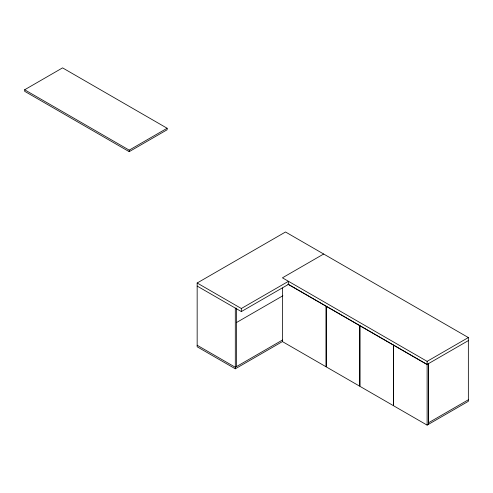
<?xml version="1.0" encoding="UTF-8"?>
<svg xmlns="http://www.w3.org/2000/svg" width="493" height="493" viewBox="0 0 493 493"><rect width="100%" height="100%" fill="white"/><g stroke="black" fill="none" stroke-linecap="round" stroke-linejoin="round"><path stroke-width="0.74" d="M24.65 89.769L62.568 67.874L167.127 128.242L167.127 129.77L129.209 151.665L24.65 91.297L24.65 89.769L129.209 150.137L167.127 128.242M282.471 341.563L235.303 368.795L197.163 346.776L197.163 283.007L285.521 231.993L468.35 337.551L468.35 401.314L428.59 424.276L428.59 363.569M323.661 254.018L282.427 277.824L427.117 361.357L468.35 337.551M197.163 283.007L241.342 308.513L288.467 281.306L288.467 284.369L241.342 311.576L197.163 286.069M236.363 322.613L282.865 295.769M282.471 340.034L235.303 367.267L197.163 345.248M288.43 284.35L427.117 364.419L468.35 340.614M427.117 364.586L428.442 363.822L428.442 424.356L427.117 425.126L393.611 405.782L393.611 345.242L427.117 364.586L427.117 425.126M428.59 422.741L468.35 399.786M287.85 284.184L326.095 306.264L326.095 366.798L282.575 341.674L282.575 288.035M427.117 361.357L427.117 364.419M241.342 308.513L241.342 311.576M236.628 308.094L236.628 366.502M235.303 308.088L235.303 368.795M129.209 150.137L129.209 151.665M359.742 325.688L326.243 306.344L326.243 366.884L359.742 386.229L359.742 325.688M393.463 345.162L359.964 325.818L359.964 386.352L393.463 405.696L393.463 345.162"/></g></svg>
